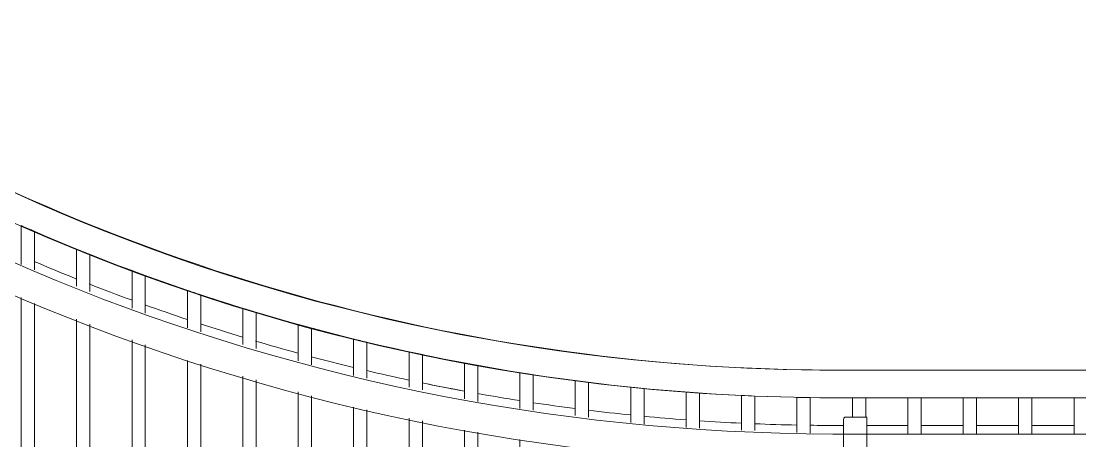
# Model space of a CAD drawing. Header units: millimetres. Extents: x -153298 to 620751, y -313239 to 250031.
# Drawn here: x 13202 to 14157, y -304771 to -304392 of the extents above; entities that cross this region are included whole.
import ezdxf

# ---------------------------------------------------------------- set-up
doc = ezdxf.new("R2010")
doc.units = ezdxf.units.MM
doc.layers.add('A-GLAZ-CURT', color=7, linetype='Continuous', lineweight=9)

# ---------------------------------------------------------------- blocks, each defined once
blk = doc.blocks.new('DPA_CP_Entrance Canopy Curve_Ent 2_Edge Rev B-1 - Entrance Canopy Curve_Left-15513308-2140-01 ENTRANCE 1 ELEVATION 2')
at = {"layer": 'A-GLAZ-CURT', "color": 7}
for p, q in [((-11469.01, 106460.75), (-11469.01, 106487.75)), ((-11469.01, 106487.75), (-11469.01, 106452.58)), ((-11457.01, 106482.51), (-11457.01, 106456.06)), ((-11457.01, 106447.87), (-11457.01, 106482.51)), ((-11419.01, 106441.24), (-11419.01, 106466.56)), ((-11419.01, 106466.56), (-11419.01, 106432.96)), ((-11407.01, 106461.74), (-11407.01, 106436.55)), ((-11407.01, 106428.26), (-11407.01, 106461.74)), ((-11369.01, 106421.73), (-11369.01, 106447.1)), ((-11369.01, 106447.1), (-11369.01, 106413.35)), ((-11357.01, 106442.68), (-11357.01, 106417.04)), ((-11357.01, 106408.64), (-11357.01, 106442.68)), ((-11319.01, 106403.48), (-11319.01, 106429.3)), ((-11319.01, 106429.3), (-11319.01, 106395.54)), ((-11307.01, 106425.27), (-11307.01, 106399.91)), ((-11307.01, 106391.94), (-11307.01, 106425.27)), ((-11469.01, 106422.9), (-11469.01, 106137.32)), ((-11457.01, 106137.32), (-11457.01, 106417.34)), ((-11269.01, 106388.6), (-11269.01, 106413.12)), ((-11269.01, 106413.12), (-11269.01, 106380.55)), ((-11257.01, 106409.47), (-11257.01, 106385.02)), ((-11257.01, 106376.95), (-11257.01, 106409.47)), ((-11419.01, 106403.2), (-11419.01, 106137.32)), ((-11407.01, 106137.32), (-11407.01, 106398.75)), ((-11219.01, 106373.71), (-11219.01, 106398.5)), ((-11219.01, 106398.5), (-11219.01, 106365.55)), ((-11207.01, 106395.22), (-11207.01, 106370.14)), ((-11207.01, 106361.95), (-11207.01, 106395.22)), ((-11369.01, 106384.65), (-11369.01, 106137.32)), ((-11357.01, 106137.32), (-11357.01, 106380.19)), ((-11169.01, 106360.34), (-11169.01, 106385.41)), ((-11169.01, 106385.41), (-11169.01, 106352.56)), ((-11157.01, 106382.5), (-11157.01, 106357.82)), ((-11157.01, 106350.02), (-11157.01, 106382.5)), ((-11119.01, 106349.85), (-11119.01, 106373.83)), ((-11119.01, 106373.83), (-11119.01, 106341.97)), ((-11107.01, 106371.26), (-11107.01, 106347.34)), ((-11107.01, 106339.42), (-11107.01, 106371.26)), ((-11319.01, 106366.09), (-11319.01, 106137.32)), ((-11307.01, 106137.32), (-11307.01, 106362.6)), ((-11069.01, 106339.37), (-11069.01, 106363.71)), ((-11069.01, 106363.71), (-11069.01, 106331.37)), ((-11057.01, 106361.49), (-11057.01, 106336.85)), ((-11057.01, 106328.83), (-11057.01, 106361.49)), ((-11269.01, 106351.8), (-11269.01, 106137.32)), ((-11257.01, 106137.32), (-11257.01, 106348.39)), ((-11019.01, 106330.37), (-11019.01, 106355.03)), ((-11019.01, 106355.03), (-11019.01, 106322.71)), ((-11007.01, 106353.16), (-11007.01, 106328.88)), ((-11007.01, 106321.19), (-11007.01, 106353.16)), ((-10257.01, 106357.32), (-10732.02, 106357.32)), ((-10257.01, 106357.32), (-10732.02, 106357.32)), ((-10969.01, 106324.14), (-10969.01, 106347.78)), ((-10969.01, 106347.78), (-10969.01, 106316.37)), ((-10957.01, 106346.25), (-10957.01, 106322.64)), ((-10957.01, 106314.84), (-10957.01, 106346.25)), ((-10919.01, 106341.93), (-10919.01, 106310.02)), ((-10919.01, 106317.91), (-10919.01, 106341.83)), ((-10907.01, 106340.73), (-10907.01, 106316.41)), ((-10907.01, 106308.49), (-10907.01, 106340.73)), ((-11219.01, 106337.59), (-11219.01, 106137.32)), ((-11207.01, 106137.32), (-11207.01, 106334.18)), ((-10869.01, 106312.99), (-10869.01, 106337.47)), ((-10869.01, 106337.47), (-10869.01, 106305.4)), ((-10857.01, 106336.61), (-10857.01, 106312.49)), ((-10857.01, 106304.87), (-10857.01, 106336.61)), ((-10819.01, 106310.92), (-10819.01, 106334.4)), ((-10819.01, 106334.4), (-10819.01, 106303.21)), ((-10807.01, 106333.86), (-10807.01, 106310.43)), ((-10807.01, 106302.68), (-10807.01, 106333.86)), ((-10769.01, 106308.85), (-10769.01, 106332.7)), ((-10769.01, 106332.7), (-10769.01, 106301.02)), ((-10757.01, 106332.49), (-10757.01, 106308.36)), ((-10757.01, 106300.49), (-10757.01, 106332.49)), ((-10736.56, 106332.33), (-10507.01, 106332.33)), ((-10736.56, 106332.33), (-10507.01, 106332.33)), ((-10719.01, 106332.33), (-10707.01, 106332.33)), ((-10719.01, 106314.84), (-10719.01, 106332.33)), ((-10719.01, 106332.33), (-10719.01, 106314.84)), ((-10707.01, 106332.33), (-10719.01, 106332.33)), ((-10707.01, 106332.33), (-10707.01, 106314.74)), ((-10707.01, 106314.74), (-10707.01, 106332.33)), ((-10669.01, 106332.33), (-10657.01, 106332.33)), ((-10669.01, 106307.32), (-10669.01, 106332.33)), ((-10669.01, 106332.33), (-10669.01, 106299.6)), ((-10657.01, 106332.33), (-10669.01, 106332.33)), ((-10657.01, 106332.33), (-10657.01, 106307.32)), ((-10657.01, 106299.6), (-10657.01, 106332.33)), ((-10619.01, 106332.33), (-10607.01, 106332.33)), ((-10619.01, 106307.32), (-10619.01, 106332.33)), ((-10619.01, 106332.33), (-10619.01, 106299.6)), ((-10607.01, 106332.33), (-10619.01, 106332.33)), ((-10607.01, 106332.33), (-10607.01, 106307.32)), ((-10607.01, 106299.6), (-10607.01, 106332.33)), ((-10569.01, 106332.33), (-10557.01, 106332.33)), ((-10569.01, 106307.32), (-10569.01, 106332.33)), ((-10569.01, 106332.33), (-10569.01, 106299.6)), ((-10557.01, 106332.33), (-10569.01, 106332.33)), ((-10557.01, 106332.33), (-10557.01, 106307.32)), ((-10557.01, 106299.6), (-10557.01, 106332.33)), ((-10519.01, 106307.32), (-10519.01, 106332.33)), ((-10519.01, 106332.33), (-10507.01, 106332.33)), ((-10507.01, 106332.33), (-10519.01, 106332.33)), ((-10519.01, 106332.33), (-10519.01, 106299.6)), ((-11169.01, 106323.95), (-11169.01, 106137.32)), ((-11157.01, 106137.32), (-11157.01, 106321.53)), ((-11119.01, 106313.89), (-11119.01, 106137.32)), ((-11107.01, 106137.32), (-11107.01, 106311.47)), ((-10727.01, 106307.32), (-10727.01, 106312.84)), ((-10727.01, 106312.84), (-10727.01, 106037.32)), ((-10725.01, 106314.84), (-10719.01, 106314.84)), ((-10706.02, 106314.84), (-10725.01, 106314.84)), ((-10706.02, 106314.84), (-10706.02, 106307.32)), ((-10706.02, 106162.32), (-10706.02, 106314.84)), ((-11069.01, 106302.96), (-11069.01, 106137.32)), ((-11057.01, 106137.32), (-11057.01, 106301.42)), ((-10732.02, 106307.32), (-10727.01, 106307.32)), ((-10727.01, 106307.32), (-10732.02, 106307.32)), ((-10732.02, 106307.32), (-10727.01, 106307.32)), ((-10727.01, 106307.32), (-10732.02, 106307.32)), ((-10732.02, 106307.32), (-10727.01, 106307.32)), ((-10727.01, 106307.32), (-10732.02, 106307.32)), ((-10706.02, 106307.32), (-10669.01, 106307.32)), ((-10669.01, 106307.32), (-10706.02, 106307.32)), ((-10706.02, 106307.32), (-10669.01, 106307.32)), ((-10669.01, 106307.32), (-10706.02, 106307.32)), ((-10706.02, 106307.32), (-10669.01, 106307.32)), ((-10669.01, 106307.32), (-10706.02, 106307.32)), ((-10657.01, 106307.32), (-10619.01, 106307.32)), ((-10619.01, 106307.32), (-10657.01, 106307.32)), ((-10657.01, 106307.32), (-10619.01, 106307.32)), ((-10619.01, 106307.32), (-10657.01, 106307.32)), ((-10657.01, 106307.32), (-10619.01, 106307.32)), ((-10619.01, 106307.32), (-10657.01, 106307.32)), ((-10607.01, 106307.32), (-10569.01, 106307.32)), ((-10569.01, 106307.32), (-10607.01, 106307.32)), ((-10607.01, 106307.32), (-10569.01, 106307.32)), ((-10569.01, 106307.32), (-10607.01, 106307.32)), ((-10607.01, 106307.32), (-10569.01, 106307.32)), ((-10569.01, 106307.32), (-10607.01, 106307.32)), ((-10557.01, 106307.32), (-10519.01, 106307.32)), ((-10519.01, 106307.32), (-10557.01, 106307.32)), ((-10557.01, 106307.32), (-10519.01, 106307.32)), ((-10519.01, 106307.32), (-10557.01, 106307.32)), ((-10557.01, 106307.32), (-10519.01, 106307.32)), ((-10519.01, 106307.32), (-10557.01, 106307.32)), ((-11019.01, 106294.74), (-11019.01, 106137.32)), ((-10507.01, 106299.6), (-10736.59, 106299.6))]:
    blk.add_line(p, q, dxfattribs=at)
for centre, radius, start, end in [((-10732.02, 108157.32), 1885, 180, 269.85989), ((-10732.02, 108157.32), 1857.73, 180, 269.85893), ((-10732.02, 108157.32), 1825, 180, 269.8576), ((-10732.02, 108157.32), 1800, 180, 270), ((-10732.02, 108157.32), 1800, 236.7124, 270), ((-10732.02, 108157.32), 1825, 246.18201, 246.59318), ((-10732.02, 108157.32), 1825, 246.18201, 246.59318), ((-10732.02, 108157.32), 1825, 246.21086, 269.8576), ((-10732.02, 108157.32), 1825, 247.88695, 248.29302), ((-10732.02, 108157.32), 1825, 247.88695, 248.29302), ((-10732.02, 108157.32), 1850, 246.9191, 248.18277), ((-10732.02, 108157.32), 1850, 246.9191, 248.18277), ((-10732.02, 108157.32), 1850, 246.9191, 248.18277), ((-10732.02, 108157.32), 1850, 246.9191, 248.18277), ((-10732.02, 108157.32), 1850, 246.9191, 248.18277), ((-10732.02, 108157.32), 1850, 246.9191, 248.18277), ((-10732.02, 108157.32), 1825, 249.57152, 249.97302), ((-10732.02, 108157.32), 1825, 249.57152, 249.97302), ((-10732.02, 108157.32), 1850, 248.58182, 249.84549), ((-10732.02, 108157.32), 1850, 248.58182, 249.84549), ((-10732.02, 108157.32), 1850, 248.58182, 249.84549), ((-10732.02, 108157.32), 1850, 248.58182, 249.84549), ((-10732.02, 108157.32), 1850, 248.58182, 249.84549), ((-10732.02, 108157.32), 1850, 248.58182, 249.84549), ((-10732.02, 108157.32), 1825, 251.23782, 251.63524), ((-10732.02, 108157.32), 1825, 251.23782, 251.63524), ((-10732.02, 108157.32), 1850, 250.24454, 251.49545), ((-10732.02, 108157.32), 1850, 250.24454, 251.49545), ((-10732.02, 108157.32), 1850, 250.24454, 251.49545), ((-10732.02, 108157.32), 1850, 250.24454, 251.49545), ((-10732.02, 108157.32), 1850, 250.24454, 251.49545), ((-10732.02, 108157.32), 1850, 250.24454, 251.49545), ((-10732.02, 108157.32), 1825, 252.88782, 253.2816), ((-10732.02, 108157.32), 1825, 252.88782, 253.2816), ((-10732.02, 108157.32), 1850, 251.88333, 253.11162), ((-10732.02, 108157.32), 1850, 251.88333, 253.11162), ((-10732.02, 108157.32), 1850, 251.88333, 253.11162), ((-10732.02, 108157.32), 1850, 251.88333, 253.11162), ((-10732.02, 108157.32), 1850, 251.88333, 253.11162), ((-10732.02, 108157.32), 1850, 251.88333, 253.11162), ((-10732.02, 108157.32), 1825, 254.52332, 254.91387), ((-10732.02, 108157.32), 1825, 254.52332, 254.91387), ((-10732.02, 108157.32), 1850, 253.49949, 254.72778), ((-10732.02, 108157.32), 1850, 253.49949, 254.72778), ((-10732.02, 108157.32), 1850, 253.49949, 254.72778), ((-10732.02, 108157.32), 1850, 253.49949, 254.72778), ((-10732.02, 108157.32), 1850, 253.49949, 254.72778), ((-10732.02, 108157.32), 1850, 253.49949, 254.72778), ((-10732.02, 108157.32), 1825, 256.14598, 256.53369), ((-10732.02, 108157.32), 1825, 256.14598, 256.53369), ((-10732.02, 108157.32), 1850, 255.11566, 256.33245), ((-10732.02, 108157.32), 1850, 255.11566, 256.33245), ((-10732.02, 108157.32), 1850, 255.11566, 256.33245), ((-10732.02, 108157.32), 1850, 255.11566, 256.33245), ((-10732.02, 108157.32), 1850, 255.11566, 256.33245), ((-10732.02, 108157.32), 1850, 255.11566, 256.33245), ((-10732.02, 108157.32), 1825, 257.75739, 258.14262), ((-10732.02, 108157.32), 1825, 257.75739, 258.14262), ((-10732.02, 108157.32), 1825, 259.35902, 259.74211), ((-10732.02, 108157.32), 1825, 259.35902, 259.74211), ((-10732.02, 108157.32), 1850, 256.71229, 257.91511), ((-10732.02, 108157.32), 1850, 256.71229, 257.91511), ((-10732.02, 108157.32), 1850, 256.71229, 257.91511), ((-10732.02, 108157.32), 1850, 256.71229, 257.91511), ((-10732.02, 108157.32), 1850, 256.71229, 257.91511), ((-10732.02, 108157.32), 1850, 256.71229, 257.91511), ((-10732.02, 108157.32), 1825, 260.95227, 261.33356), ((-10732.02, 108157.32), 1825, 260.95227, 261.33356), ((-10732.02, 108157.32), 1850, 258.29495, 259.11197), ((-10732.02, 108157.32), 1850, 258.29495, 259.49777), ((-10732.02, 108157.32), 1850, 258.29495, 259.11197), ((-10732.02, 108157.32), 1850, 258.29495, 259.11197), ((-10732.02, 108157.32), 1850, 258.29495, 259.11197), ((-10732.02, 108157.32), 1850, 258.29495, 259.11197), ((-10732.02, 108157.32), 1850, 259.12549, 259.49777), ((-10732.02, 108157.32), 1850, 259.12549, 259.49777), ((-10732.02, 108157.32), 1850, 259.12549, 259.49777), ((-10732.02, 108157.32), 1850, 259.12549, 259.49777), ((-10732.02, 108157.32), 1850, 259.12549, 259.49777), ((-10732.02, 108157.32), 1825, 262.5385, 262.9183), ((-10732.02, 108157.32), 1825, 262.5385, 262.9183), ((-10732.02, 108157.32), 1825, 264.119, 264.49761), ((-10732.02, 108157.32), 1825, 264.14836, 264.49761), ((-10732.02, 108157.32), 1850, 259.87761, 261.07283), ((-10732.02, 108157.32), 1850, 259.87761, 261.07283), ((-10732.02, 108157.32), 1850, 259.87761, 261.07283), ((-10732.02, 108157.32), 1850, 259.87761, 261.07283), ((-10732.02, 108157.32), 1850, 259.87761, 261.07283), ((-10732.02, 108157.32), 1850, 259.87761, 261.07283), ((-10732.02, 108157.32), 1825, 265.69502, 266.07274), ((-10732.02, 108157.32), 1825, 265.71679, 266.07274), ((-10732.02, 108157.32), 1825, 267.26778, 267.6449), ((-10732.02, 108157.32), 1825, 267.26778, 267.6449), ((-10732.02, 108157.32), 1825, 268.83849, 269.21528), ((-10732.02, 108157.32), 1825, 268.83849, 269.21528), ((-10732.02, 108157.32), 1850, 261.44746, 262.63379), ((-10732.02, 108157.32), 1850, 261.44746, 262.63379), ((-10732.02, 108157.32), 1850, 261.44746, 262.63379), ((-10732.02, 108157.32), 1850, 261.44746, 262.63379), ((-10732.02, 108157.32), 1850, 261.44746, 262.63379), ((-10732.02, 108157.32), 1850, 261.44746, 262.63379), ((-10732.02, 108157.32), 1850, 263.00843, 264.19476), ((-10732.02, 108157.32), 1850, 263.00843, 264.19476), ((-10732.02, 108157.32), 1850, 263.00843, 264.19476), ((-10732.02, 108157.32), 1850, 263.00843, 264.19476), ((-10732.02, 108157.32), 1850, 263.00843, 264.19476), ((-10732.02, 108157.32), 1850, 263.00843, 264.19476), ((-10732.02, 108157.32), 1850, 264.56939, 265.75236), ((-10732.02, 108157.32), 1850, 264.56939, 265.75236), ((-10732.02, 108157.32), 1850, 264.56939, 265.75236), ((-10732.02, 108157.32), 1850, 264.56939, 265.75236), ((-10732.02, 108157.32), 1850, 264.56939, 265.75236), ((-10732.02, 108157.32), 1850, 264.56939, 265.75236), ((-10732.02, 108157.32), 1850, 266.12443, 267.30266), ((-10732.02, 108157.32), 1850, 266.12443, 267.30266), ((-10732.02, 108157.32), 1850, 266.12443, 267.30266), ((-10732.02, 108157.32), 1850, 266.12443, 267.30266), ((-10732.02, 108157.32), 1850, 266.12443, 267.30266), ((-10732.02, 108157.32), 1850, 266.12443, 267.30266), ((-10725.01, 106312.84), 2, 90, 180), ((-10725.01, 106312.84), 2, 120, 150), ((-10732.02, 108157.32), 1850, 267.67473, 268.85296), ((-10732.02, 108157.32), 1850, 267.67473, 268.85296), ((-10732.02, 108157.32), 1850, 267.67473, 268.85296), ((-10732.02, 108157.32), 1850, 267.67473, 268.85296), ((-10732.02, 108157.32), 1850, 267.67473, 268.85296), ((-10732.02, 108157.32), 1850, 267.67473, 268.85296), ((-10732.02, 108157.32), 1850, 269.22503, 270), ((-10732.02, 108157.32), 1850, 269.22503, 270), ((-10732.02, 108157.32), 1850, 269.22503, 270), ((-10732.02, 108157.32), 1850, 269.22503, 270), ((-10732.02, 108157.32), 1850, 269.22503, 270), ((-10732.02, 108157.32), 1850, 269.22503, 270)]:
    blk.add_arc(centre, radius, start, end, dxfattribs=at)
blk = doc.blocks.new('DPA_CP_Entrance Canopy Curve_Ent 2_Edge Rev B-1 - Entrance Canopy Curve_Left-V511-2140-01 ENTRANCE 1 ELEVATION 2')
at = {"layer": 'A-GLAZ-CURT', "color": 7}
for p, q in [((-11469.01, 106460.75), (-11469.01, 106487.75)), ((-11469.01, 106487.75), (-11469.01, 106460.75)), ((-11457.01, 106482.51), (-11457.01, 106456.06)), ((-11457.01, 106456.06), (-11457.01, 106482.51)), ((-11419.01, 106441.24), (-11419.01, 106466.56)), ((-11419.01, 106466.56), (-11419.01, 106441.24)), ((-11407.01, 106461.74), (-11407.01, 106436.55)), ((-11407.01, 106436.55), (-11407.01, 106461.74)), ((-11369.01, 106421.73), (-11369.01, 106447.1)), ((-11369.01, 106447.1), (-11369.01, 106421.73)), ((-11357.01, 106442.68), (-11357.01, 106417.04)), ((-11357.01, 106417.04), (-11357.01, 106442.68)), ((-11319.01, 106403.48), (-11319.01, 106429.3)), ((-11319.01, 106429.3), (-11319.01, 106403.48)), ((-11307.01, 106425.27), (-11307.01, 106399.91)), ((-11307.01, 106399.91), (-11307.01, 106425.27)), ((-11269.01, 106388.6), (-11269.01, 106413.12)), ((-11269.01, 106413.12), (-11269.01, 106388.6)), ((-11257.01, 106409.47), (-11257.01, 106385.02)), ((-11257.01, 106385.02), (-11257.01, 106409.47)), ((-11219.01, 106373.71), (-11219.01, 106398.5)), ((-11219.01, 106398.5), (-11219.01, 106373.71)), ((-11207.01, 106395.22), (-11207.01, 106370.14)), ((-11207.01, 106370.14), (-11207.01, 106395.22)), ((-11169.01, 106360.34), (-11169.01, 106385.41)), ((-11169.01, 106385.41), (-11169.01, 106360.34)), ((-11157.01, 106382.5), (-11157.01, 106357.82)), ((-11157.01, 106357.82), (-11157.01, 106382.5)), ((-11119.01, 106349.85), (-11119.01, 106373.83)), ((-11119.01, 106373.83), (-11119.01, 106349.85)), ((-11107.01, 106371.26), (-11107.01, 106347.34)), ((-11107.01, 106347.34), (-11107.01, 106371.26)), ((-11069.01, 106339.37), (-11069.01, 106363.71)), ((-11069.01, 106363.71), (-11069.01, 106339.37)), ((-11057.01, 106361.49), (-11057.01, 106336.85)), ((-11057.01, 106336.85), (-11057.01, 106361.49)), ((-11019.01, 106330.37), (-11019.01, 106355.03)), ((-11019.01, 106355.03), (-11019.01, 106330.37)), ((-11007.01, 106353.16), (-11007.01, 106328.88)), ((-11007.01, 106328.88), (-11007.01, 106353.16)), ((-10257.01, 106357.32), (-10732.02, 106357.32)), ((-10257.01, 106357.32), (-10732.02, 106357.32)), ((-10969.01, 106324.14), (-10969.01, 106347.78)), ((-10969.01, 106347.78), (-10969.01, 106324.14)), ((-10957.01, 106346.25), (-10957.01, 106322.64)), ((-10957.01, 106322.64), (-10957.01, 106346.25)), ((-10919.01, 106317.91), (-10919.01, 106341.83)), ((-10919.01, 106341.83), (-10919.01, 106317.91)), ((-10907.01, 106340.73), (-10907.01, 106316.41)), ((-10907.01, 106316.41), (-10907.01, 106340.73)), ((-10869.01, 106312.99), (-10869.01, 106337.47)), ((-10869.01, 106337.47), (-10869.01, 106312.99)), ((-10857.01, 106336.61), (-10857.01, 106312.49)), ((-10857.01, 106312.49), (-10857.01, 106336.61)), ((-10819.01, 106310.92), (-10819.01, 106334.4)), ((-10819.01, 106334.4), (-10819.01, 106310.92)), ((-10807.01, 106333.86), (-10807.01, 106310.43)), ((-10807.01, 106310.43), (-10807.01, 106333.86)), ((-10769.01, 106308.85), (-10769.01, 106332.7)), ((-10769.01, 106332.7), (-10769.01, 106308.85)), ((-10757.01, 106332.49), (-10757.01, 106308.36)), ((-10757.01, 106308.36), (-10757.01, 106332.49)), ((-10736.56, 106332.33), (-10507.01, 106332.33)), ((-10736.56, 106332.33), (-10507.01, 106332.33)), ((-10719.01, 106332.33), (-10707.01, 106332.33)), ((-10719.01, 106314.84), (-10719.01, 106332.33)), ((-10719.01, 106332.33), (-10719.01, 106314.84)), ((-10707.01, 106332.33), (-10719.01, 106332.33)), ((-10707.01, 106332.33), (-10707.01, 106314.74)), ((-10707.01, 106314.74), (-10707.01, 106332.33)), ((-10669.01, 106332.33), (-10657.01, 106332.33)), ((-10669.01, 106307.32), (-10669.01, 106332.33)), ((-10669.01, 106332.33), (-10669.01, 106307.32)), ((-10657.01, 106332.33), (-10669.01, 106332.33)), ((-10657.01, 106332.33), (-10657.01, 106307.32)), ((-10657.01, 106307.32), (-10657.01, 106332.33)), ((-10619.01, 106332.33), (-10607.01, 106332.33)), ((-10619.01, 106307.32), (-10619.01, 106332.33)), ((-10619.01, 106332.33), (-10619.01, 106307.32)), ((-10607.01, 106332.33), (-10619.01, 106332.33)), ((-10607.01, 106332.33), (-10607.01, 106307.32)), ((-10607.01, 106307.32), (-10607.01, 106332.33)), ((-10569.01, 106332.33), (-10557.01, 106332.33)), ((-10569.01, 106307.32), (-10569.01, 106332.33)), ((-10569.01, 106332.33), (-10569.01, 106307.32)), ((-10557.01, 106332.33), (-10569.01, 106332.33)), ((-10557.01, 106332.33), (-10557.01, 106307.32)), ((-10557.01, 106307.32), (-10557.01, 106332.33)), ((-10519.01, 106307.32), (-10519.01, 106332.33)), ((-10519.01, 106332.33), (-10507.01, 106332.33)), ((-10507.01, 106332.33), (-10519.01, 106332.33)), ((-10519.01, 106332.33), (-10519.01, 106307.32)), ((-10727.01, 106307.32), (-10727.01, 106312.84)), ((-10727.01, 106312.84), (-10727.01, 106307.32)), ((-10725.01, 106314.84), (-10719.01, 106314.84)), ((-10719.01, 106314.84), (-10725.01, 106314.84)), ((-10706.02, 106314.84), (-10706.02, 106307.32)), ((-10706.02, 106307.32), (-10706.02, 106314.84)), ((-10732.02, 106307.32), (-10727.01, 106307.32)), ((-10727.01, 106307.32), (-10732.02, 106307.32)), ((-10732.02, 106307.32), (-10727.01, 106307.32)), ((-10727.01, 106307.32), (-10732.02, 106307.32)), ((-10732.02, 106307.32), (-10727.01, 106307.32)), ((-10727.01, 106307.32), (-10732.02, 106307.32)), ((-10706.02, 106307.32), (-10669.01, 106307.32)), ((-10669.01, 106307.32), (-10706.02, 106307.32)), ((-10706.02, 106307.32), (-10669.01, 106307.32)), ((-10669.01, 106307.32), (-10706.02, 106307.32)), ((-10706.02, 106307.32), (-10669.01, 106307.32)), ((-10669.01, 106307.32), (-10706.02, 106307.32)), ((-10657.01, 106307.32), (-10619.01, 106307.32)), ((-10619.01, 106307.32), (-10657.01, 106307.32)), ((-10657.01, 106307.32), (-10619.01, 106307.32)), ((-10619.01, 106307.32), (-10657.01, 106307.32)), ((-10657.01, 106307.32), (-10619.01, 106307.32)), ((-10619.01, 106307.32), (-10657.01, 106307.32)), ((-10607.01, 106307.32), (-10569.01, 106307.32)), ((-10569.01, 106307.32), (-10607.01, 106307.32)), ((-10607.01, 106307.32), (-10569.01, 106307.32)), ((-10569.01, 106307.32), (-10607.01, 106307.32)), ((-10607.01, 106307.32), (-10569.01, 106307.32)), ((-10569.01, 106307.32), (-10607.01, 106307.32)), ((-10557.01, 106307.32), (-10519.01, 106307.32)), ((-10519.01, 106307.32), (-10557.01, 106307.32)), ((-10557.01, 106307.32), (-10519.01, 106307.32)), ((-10519.01, 106307.32), (-10557.01, 106307.32)), ((-10557.01, 106307.32), (-10519.01, 106307.32)), ((-10519.01, 106307.32), (-10557.01, 106307.32))]:
    blk.add_line(p, q, dxfattribs=at)
for centre, radius, start, end in [((-10732.02, 108157.32), 1800, 236.7124, 270), ((-10732.02, 108157.32), 1800, 236.7124, 270), ((-10732.02, 108157.32), 1825, 246.18201, 246.59318), ((-10732.02, 108157.32), 1825, 246.18201, 246.59318), ((-10732.02, 108157.32), 1825, 246.21086, 269.8576), ((-10732.02, 108157.32), 1825, 246.21086, 269.8576), ((-10732.02, 108157.32), 1825, 247.88695, 248.29302), ((-10732.02, 108157.32), 1825, 247.88695, 248.29302), ((-10732.02, 108157.32), 1850, 246.9191, 248.18277), ((-10732.02, 108157.32), 1850, 246.9191, 248.18277), ((-10732.02, 108157.32), 1850, 246.9191, 248.18277), ((-10732.02, 108157.32), 1850, 246.9191, 248.18277), ((-10732.02, 108157.32), 1850, 246.9191, 248.18277), ((-10732.02, 108157.32), 1850, 246.9191, 248.18277), ((-10732.02, 108157.32), 1825, 249.57152, 249.97302), ((-10732.02, 108157.32), 1825, 249.57152, 249.97302), ((-10732.02, 108157.32), 1850, 248.58182, 249.84549), ((-10732.02, 108157.32), 1850, 248.58182, 249.84549), ((-10732.02, 108157.32), 1850, 248.58182, 249.84549), ((-10732.02, 108157.32), 1850, 248.58182, 249.84549), ((-10732.02, 108157.32), 1850, 248.58182, 249.84549), ((-10732.02, 108157.32), 1850, 248.58182, 249.84549), ((-10732.02, 108157.32), 1825, 251.23782, 251.63524), ((-10732.02, 108157.32), 1825, 251.23782, 251.63524), ((-10732.02, 108157.32), 1850, 250.24454, 251.49545), ((-10732.02, 108157.32), 1850, 250.24454, 251.49545), ((-10732.02, 108157.32), 1850, 250.24454, 251.49545), ((-10732.02, 108157.32), 1850, 250.24454, 251.49545), ((-10732.02, 108157.32), 1850, 250.24454, 251.49545), ((-10732.02, 108157.32), 1850, 250.24454, 251.49545), ((-10732.02, 108157.32), 1825, 252.88782, 253.2816), ((-10732.02, 108157.32), 1825, 252.88782, 253.2816), ((-10732.02, 108157.32), 1850, 251.88333, 253.11162), ((-10732.02, 108157.32), 1850, 251.88333, 253.11162), ((-10732.02, 108157.32), 1850, 251.88333, 253.11162), ((-10732.02, 108157.32), 1850, 251.88333, 253.11162), ((-10732.02, 108157.32), 1850, 251.88333, 253.11162), ((-10732.02, 108157.32), 1850, 251.88333, 253.11162), ((-10732.02, 108157.32), 1825, 254.52332, 254.91387), ((-10732.02, 108157.32), 1825, 254.52332, 254.91387), ((-10732.02, 108157.32), 1850, 253.49949, 254.72778), ((-10732.02, 108157.32), 1850, 253.49949, 254.72778), ((-10732.02, 108157.32), 1850, 253.49949, 254.72778), ((-10732.02, 108157.32), 1850, 253.49949, 254.72778), ((-10732.02, 108157.32), 1850, 253.49949, 254.72778), ((-10732.02, 108157.32), 1850, 253.49949, 254.72778), ((-10732.02, 108157.32), 1825, 256.14598, 256.53369), ((-10732.02, 108157.32), 1825, 256.14598, 256.53369), ((-10732.02, 108157.32), 1850, 255.11566, 256.33245), ((-10732.02, 108157.32), 1850, 255.11566, 256.33245), ((-10732.02, 108157.32), 1850, 255.11566, 256.33245), ((-10732.02, 108157.32), 1850, 255.11566, 256.33245), ((-10732.02, 108157.32), 1850, 255.11566, 256.33245), ((-10732.02, 108157.32), 1850, 255.11566, 256.33245), ((-10732.02, 108157.32), 1825, 257.75739, 258.14262), ((-10732.02, 108157.32), 1825, 257.75739, 258.14262), ((-10732.02, 108157.32), 1825, 259.35902, 259.74211), ((-10732.02, 108157.32), 1825, 259.35902, 259.74211), ((-10732.02, 108157.32), 1850, 256.71229, 257.91511), ((-10732.02, 108157.32), 1850, 256.71229, 257.91511), ((-10732.02, 108157.32), 1850, 256.71229, 257.91511), ((-10732.02, 108157.32), 1850, 256.71229, 257.91511), ((-10732.02, 108157.32), 1850, 256.71229, 257.91511), ((-10732.02, 108157.32), 1850, 256.71229, 257.91511), ((-10732.02, 108157.32), 1825, 260.95227, 261.33356), ((-10732.02, 108157.32), 1825, 260.95227, 261.33356), ((-10732.02, 108157.32), 1850, 258.29495, 259.11197), ((-10732.02, 108157.32), 1850, 258.29495, 259.11197), ((-10732.02, 108157.32), 1850, 258.29495, 259.11197), ((-10732.02, 108157.32), 1850, 258.29495, 259.11197), ((-10732.02, 108157.32), 1850, 258.29495, 259.11197), ((-10732.02, 108157.32), 1850, 258.29495, 259.11197), ((-10732.02, 108157.32), 1850, 259.12549, 259.49777), ((-10732.02, 108157.32), 1850, 259.12549, 259.49777), ((-10732.02, 108157.32), 1850, 259.12549, 259.49777), ((-10732.02, 108157.32), 1850, 259.12549, 259.49777), ((-10732.02, 108157.32), 1850, 259.12549, 259.49777), ((-10732.02, 108157.32), 1850, 259.12549, 259.49777), ((-10732.02, 108157.32), 1825, 262.5385, 262.9183), ((-10732.02, 108157.32), 1825, 262.5385, 262.9183), ((-10732.02, 108157.32), 1825, 264.14836, 264.49761), ((-10732.02, 108157.32), 1825, 264.14836, 264.49761), ((-10732.02, 108157.32), 1850, 259.87761, 261.07283), ((-10732.02, 108157.32), 1850, 259.87761, 261.07283), ((-10732.02, 108157.32), 1850, 259.87761, 261.07283), ((-10732.02, 108157.32), 1850, 259.87761, 261.07283), ((-10732.02, 108157.32), 1850, 259.87761, 261.07283), ((-10732.02, 108157.32), 1850, 259.87761, 261.07283), ((-10732.02, 108157.32), 1825, 265.71679, 266.07274), ((-10732.02, 108157.32), 1825, 265.71679, 266.07274), ((-10732.02, 108157.32), 1825, 267.26778, 267.6449), ((-10732.02, 108157.32), 1825, 267.26778, 267.6449), ((-10732.02, 108157.32), 1825, 268.83849, 269.21528), ((-10732.02, 108157.32), 1825, 268.83849, 269.21528), ((-10732.02, 108157.32), 1850, 261.44746, 262.63379), ((-10732.02, 108157.32), 1850, 261.44746, 262.63379), ((-10732.02, 108157.32), 1850, 261.44746, 262.63379), ((-10732.02, 108157.32), 1850, 261.44746, 262.63379), ((-10732.02, 108157.32), 1850, 261.44746, 262.63379), ((-10732.02, 108157.32), 1850, 261.44746, 262.63379), ((-10732.02, 108157.32), 1850, 263.00843, 264.19476), ((-10732.02, 108157.32), 1850, 263.00843, 264.19476), ((-10732.02, 108157.32), 1850, 263.00843, 264.19476), ((-10732.02, 108157.32), 1850, 263.00843, 264.19476), ((-10732.02, 108157.32), 1850, 263.00843, 264.19476), ((-10732.02, 108157.32), 1850, 263.00843, 264.19476), ((-10732.02, 108157.32), 1850, 264.56939, 265.75236), ((-10732.02, 108157.32), 1850, 264.56939, 265.75236), ((-10732.02, 108157.32), 1850, 264.56939, 265.75236), ((-10732.02, 108157.32), 1850, 264.56939, 265.75236), ((-10732.02, 108157.32), 1850, 264.56939, 265.75236), ((-10732.02, 108157.32), 1850, 264.56939, 265.75236), ((-10732.02, 108157.32), 1850, 266.12443, 267.30266), ((-10732.02, 108157.32), 1850, 266.12443, 267.30266), ((-10732.02, 108157.32), 1850, 266.12443, 267.30266), ((-10732.02, 108157.32), 1850, 266.12443, 267.30266), ((-10732.02, 108157.32), 1850, 266.12443, 267.30266), ((-10732.02, 108157.32), 1850, 266.12443, 267.30266), ((-10725.01, 106312.84), 2, 120, 150), ((-10725.01, 106312.84), 2, 120, 150), ((-10732.02, 108157.32), 1850, 267.67473, 268.85296), ((-10732.02, 108157.32), 1850, 267.67473, 268.85296), ((-10732.02, 108157.32), 1850, 267.67473, 268.85296), ((-10732.02, 108157.32), 1850, 267.67473, 268.85296), ((-10732.02, 108157.32), 1850, 267.67473, 268.85296), ((-10732.02, 108157.32), 1850, 267.67473, 268.85296), ((-10732.02, 108157.32), 1850, 269.22503, 270), ((-10732.02, 108157.32), 1850, 269.22503, 270), ((-10732.02, 108157.32), 1850, 269.22503, 270), ((-10732.02, 108157.32), 1850, 269.22503, 270), ((-10732.02, 108157.32), 1850, 269.22503, 270), ((-10732.02, 108157.32), 1850, 269.22503, 270)]:
    blk.add_arc(centre, radius, start, end, dxfattribs=at)

msp = doc.modelspace()

# ---------------------------------------------------------------- block references
at = {"layer": 'A-GLAZ-CURT', "color": 7}
for name in ['DPA_CP_Entrance Canopy Curve_Ent 2_Edge Rev B-1 - Entrance Canopy Curve_Left-15513308-2140-01 ENTRANCE 1 ELEVATION 2', 'DPA_CP_Entrance Canopy Curve_Ent 2_Edge Rev B-1 - Entrance Canopy Curve_Left-V511-2140-01 ENTRANCE 1 ELEVATION 2', 'DPA_CP_Entrance Canopy Curve_Ent 2_Edge Rev B-1 - Entrance Canopy Curve_Left-V511-2140-01 ENTRANCE 1 ELEVATION 2', 'DPA_CP_Entrance Canopy Curve_Ent 2_Edge Rev B-1 - Entrance Canopy Curve_Left-V511-2140-01 ENTRANCE 1 ELEVATION 2', 'DPA_CP_Entrance Canopy Curve_Ent 2_Edge Rev B-1 - Entrance Canopy Curve_Left-V511-2140-01 ENTRANCE 1 ELEVATION 2', 'DPA_CP_Entrance Canopy Curve_Ent 2_Edge Rev B-1 - Entrance Canopy Curve_Left-V511-2140-01 ENTRANCE 1 ELEVATION 2', 'DPA_CP_Entrance Canopy Curve_Ent 2_Edge Rev B-1 - Entrance Canopy Curve_Left-V511-2140-01 ENTRANCE 1 ELEVATION 2', 'DPA_CP_Entrance Canopy Curve_Ent 2_Edge Rev B-1 - Entrance Canopy Curve_Left-V511-2140-01 ENTRANCE 1 ELEVATION 2', 'DPA_CP_Entrance Canopy Curve_Ent 2_Edge Rev B-1 - Entrance Canopy Curve_Left-V511-2140-01 ENTRANCE 1 ELEVATION 2', 'DPA_CP_Entrance Canopy Curve_Ent 2_Edge Rev B-1 - Entrance Canopy Curve_Left-V511-2140-01 ENTRANCE 1 ELEVATION 2']:
    msp.add_blockref(name, (24671.1729, -411064.7103), dxfattribs=at)

doc.saveas('drawing.dxf')
